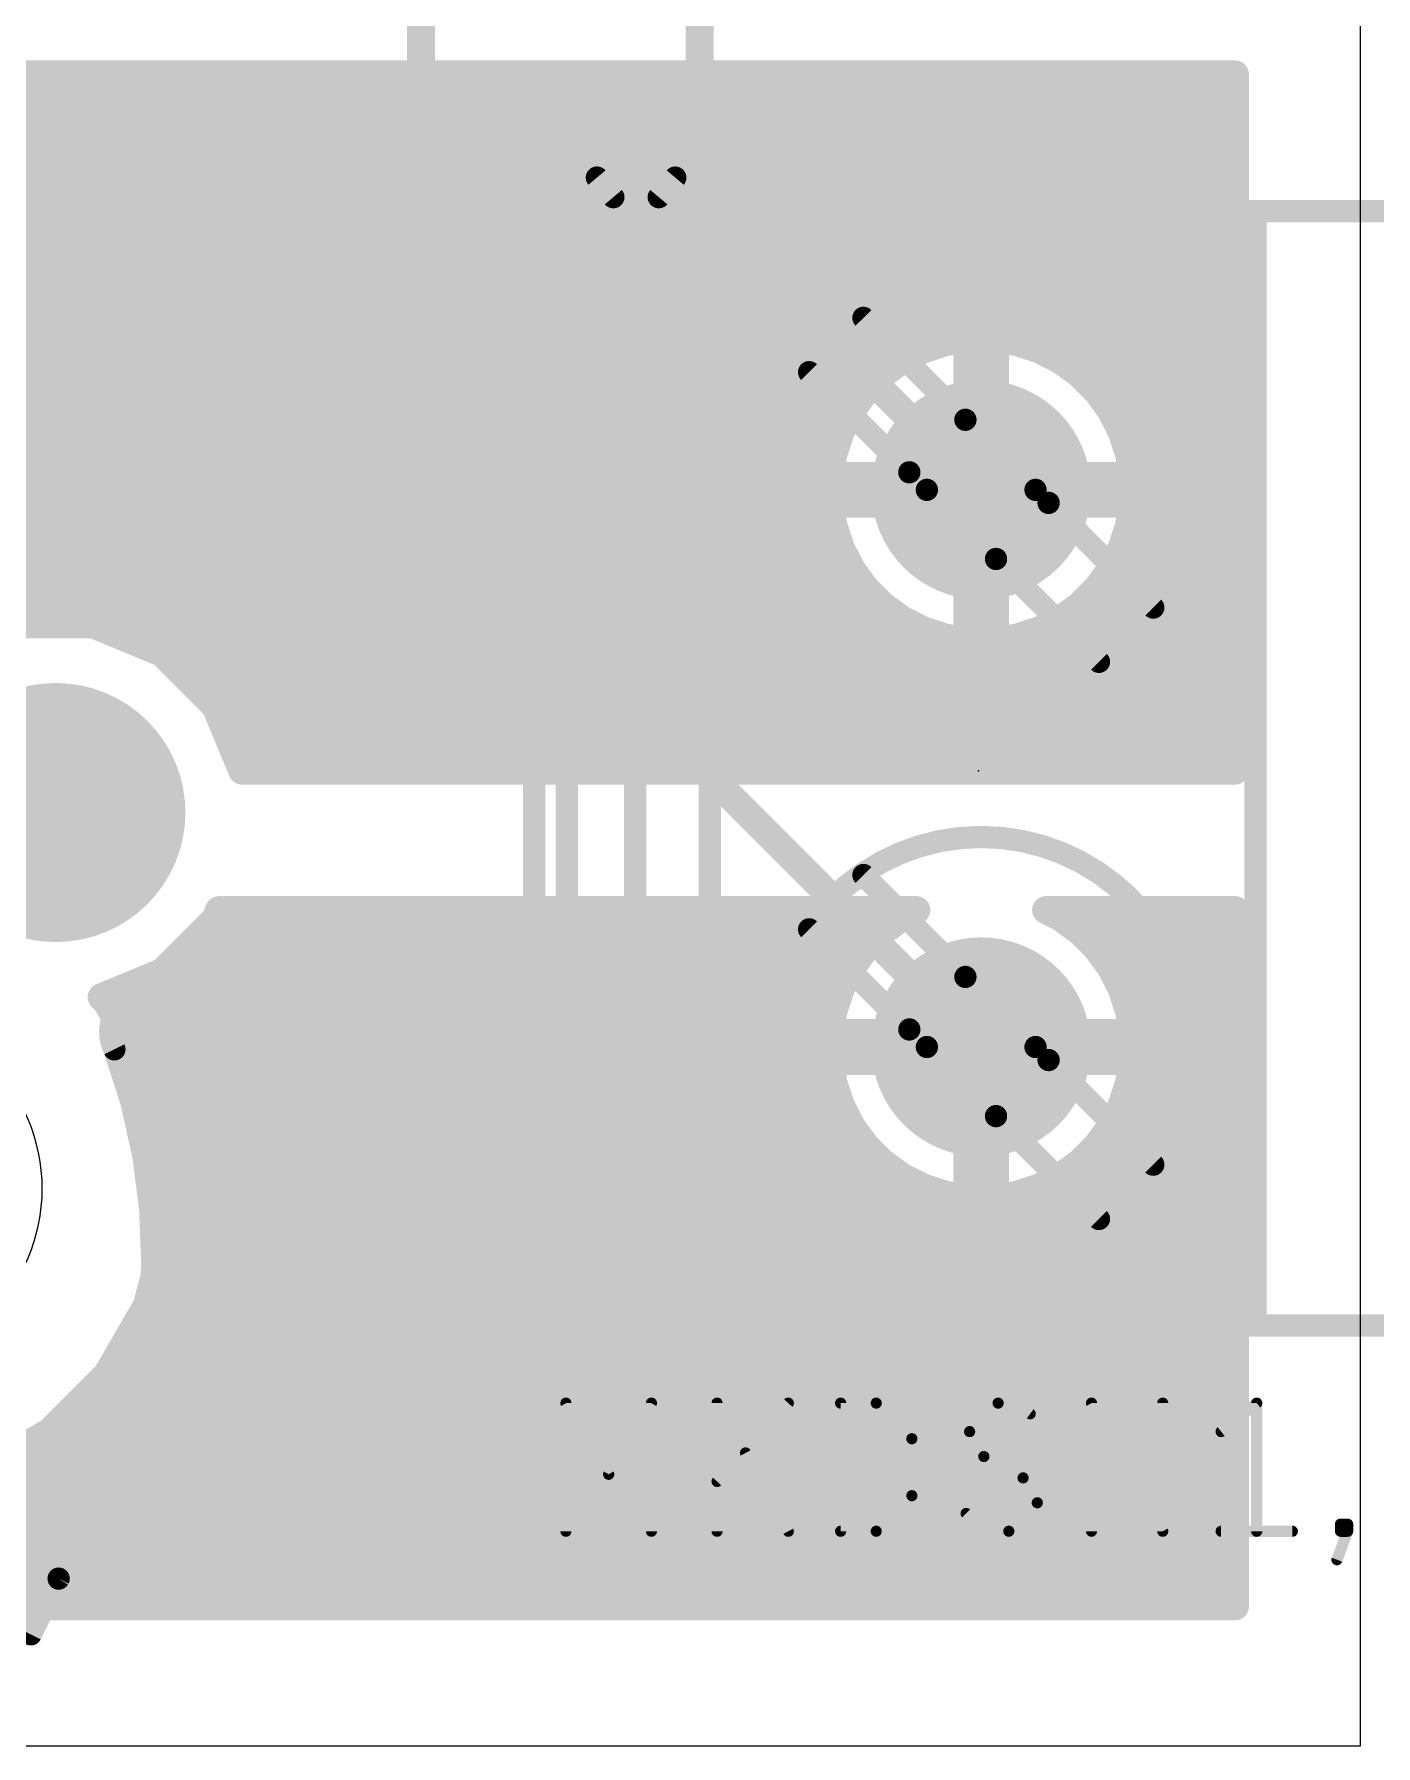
# Model space of a CAD drawing. Extents: x 6 to 108, y 0 to 49.
# Drawn here: x 87.92 to 100.14, y 0 to 15.61 of the extents above; entities that cross this region are included whole.
import ezdxf

# ---------------------------------------------------------------- set-up
doc = ezdxf.new("R2010")
doc.units = 0
for name, color, linetype in [('1', 22, 'CONTINUOUS'), ('16', 175, 'CONTINUOUS'), ('17', 82, 'CONTINUOUS'), ('20', 30, 'CONTINUOUS'), ('21', 253, 'CONTINUOUS'), ('23', 7, 'CONTINUOUS'), ('27', 253, 'CONTINUOUS'), ('51', 253, 'CONTINUOUS')]:
    doc.layers.add(name, color=color, linetype=linetype)

# ---------------------------------------------------------------- blocks, each defined once
blk = doc.blocks.new('ROUNDP')
at = {"const_width": 0.5}
blk.add_lwpolyline([(0, -0.25, 1), (0, 0.25, 1), (0, -0.25)], format="xyb", dxfattribs=at)

msp = doc.modelspace()

# ---------------------------------------------------------------- linework, layer by layer
at = {"layer": '1', "const_width": 0.254}
for points in [[(93.98, 20.32), (93.98, 14.0161)], [(13.97, 15.24), (98.857, 15.24)], [(98.857, 15.24), (98.857, 8.89)], [(13.97, 14.986), (98.857, 14.986)], [(13.97, 14.732), (98.857, 14.732)], [(13.97, 14.478), (98.857, 14.478)], [(13.97, 14.224), (98.857, 14.224)], [(13.97, 13.97), (98.857, 13.97)], [(93.98, 14.0161), (96.545, 11.4511)], [(13.97, 13.716), (98.857, 13.716)], [(13.97, 13.462), (98.857, 13.462)], [(13.97, 13.208), (98.857, 13.208)], [(13.97, 12.954), (98.857, 12.954)], [(96.418, 12.8292), (96.2216, 12.7981)], [(96.418, 11.5781), (96.418, 12.8292)], [(96.8684, 12.7981), (96.672, 12.8292)], [(96.672, 12.8292), (96.672, 11.5781)], [(13.97, 12.7), (95.9542, 12.7)], [(96.0149, 12.7309), (95.8212, 12.6322)], [(96.2216, 12.7981), (96.0149, 12.7309)], [(96.418, 12.7), (96.672, 12.7)], [(97.0751, 12.7309), (96.8684, 12.7981)], [(97.2688, 12.6322), (97.0751, 12.7309)], [(97.1358, 12.7), (98.857, 12.7)], [(95.8212, 12.6322), (95.6453, 12.5045)], [(97.4447, 12.5045), (97.2688, 12.6322)], [(13.97, 12.446), (95.5869, 12.446)], [(95.6453, 12.5045), (95.4916, 12.3508)], [(96.418, 12.446), (96.672, 12.446)], [(97.5984, 12.3508), (97.4447, 12.5045)], [(97.5031, 12.446), (98.857, 12.446)], [(95.4916, 12.3508), (95.3639, 12.1749)], [(97.7261, 12.1749), (97.5984, 12.3508)], [(13.97, 12.192), (95.3763, 12.192)], [(95.3639, 12.1749), (95.2652, 11.9812)], [(96.418, 12.192), (96.672, 12.192)], [(97.7137, 12.192), (98.857, 12.192)], [(97.8248, 11.9812), (97.7261, 12.1749)], [(13.97, 11.938), (95.2511, 11.938)], [(95.2652, 11.9812), (95.198, 11.7745)], [(96.418, 11.938), (96.672, 11.938)], [(97.892, 11.7745), (97.8248, 11.9812)], [(97.8389, 11.938), (98.857, 11.938)], [(95.198, 11.7745), (95.1669, 11.5781)], [(97.9231, 11.5781), (97.892, 11.7745)], [(13.97, 11.684), (95.1837, 11.684)], [(95.1669, 11.5781), (96.418, 11.5781)], [(96.418, 11.684), (96.672, 11.684)], [(96.672, 11.5781), (96.418, 11.5781)], [(96.418, 11.5781), (96.418, 11.3241)], [(96.672, 11.3241), (96.672, 11.5781)], [(96.672, 11.5781), (97.9231, 11.5781)], [(97.9063, 11.684), (98.857, 11.684)], [(13.97, 11.43), (96.418, 11.43)], [(96.672, 11.43), (98.857, 11.43)], [(96.418, 11.3241), (95.1669, 11.3241)], [(95.1669, 11.3241), (95.198, 11.1277)], [(96.418, 10.073), (96.418, 11.3241)], [(96.418, 11.3241), (96.672, 11.3241)], [(96.672, 11.3241), (96.672, 10.073)], [(97.9231, 11.3241), (96.672, 11.3241)], [(97.892, 11.1277), (97.9231, 11.3241)], [(13.97, 11.176), (95.1904, 11.176)], [(95.198, 11.1277), (95.2652, 10.921)], [(96.418, 11.176), (96.672, 11.176)], [(97.8248, 10.921), (97.892, 11.1277)], [(97.8996, 11.176), (98.857, 11.176)], [(13.97, 10.922), (95.2648, 10.922)], [(95.2652, 10.921), (95.3639, 10.7273)], [(96.418, 10.922), (96.672, 10.922)], [(97.7261, 10.7273), (97.8248, 10.921)], [(97.8252, 10.922), (98.857, 10.922)], [(13.97, 10.668), (95.4069, 10.668)], [(95.3639, 10.7273), (95.4916, 10.5514)], [(96.418, 10.668), (96.672, 10.668)], [(97.5984, 10.5514), (97.7261, 10.7273)], [(97.6831, 10.668), (98.857, 10.668)], [(95.4916, 10.5514), (95.6453, 10.3977)], [(97.4447, 10.3977), (97.5984, 10.5514)], [(83.2941, 10.414), (95.6291, 10.414)], [(95.6453, 10.3977), (95.8212, 10.27)], [(96.418, 10.414), (96.672, 10.414)], [(97.2688, 10.27), (97.4447, 10.3977)], [(97.4609, 10.414), (98.857, 10.414)], [(88.4536, 10.2235), (87.7716, 10.2235)], [(89.0838, 9.9625), (88.4536, 10.2235)], [(95.8212, 10.27), (96.0149, 10.1713)], [(97.0751, 10.1713), (97.2688, 10.27)], [(88.6069, 10.16), (96.0496, 10.16)], [(96.0149, 10.1713), (96.2216, 10.1041)], [(96.2216, 10.1041), (96.418, 10.073)], [(96.418, 10.16), (96.672, 10.16)], [(96.672, 10.073), (96.8684, 10.1041)], [(96.8684, 10.1041), (97.0751, 10.1713)], [(97.0404, 10.16), (98.857, 10.16)], [(89.5661, 9.4802), (89.0838, 9.9625)], [(89.1403, 9.906), (98.857, 9.906)], [(89.3943, 9.652), (98.857, 9.652)], [(89.8105, 8.89), (89.5661, 9.4802)], [(89.6001, 9.398), (98.857, 9.398)], [(89.7053, 9.144), (98.857, 9.144)], [(98.857, 8.89), (89.8105, 8.89)], [(89.8105, 8.89), (98.857, 8.89)]]:
    msp.add_lwpolyline(points, dxfattribs=at)
at = {"layer": '1', "const_width": 0.127}
for points in [[(98.9205, 15.24, 1), (98.7935, 15.24)], [(98.857, 15.1765, 1), (98.857, 15.3035)], [(98.857, 14.9225, 1), (98.857, 15.0495)], [(98.857, 14.6685, 1), (98.857, 14.7955)], [(98.857, 14.4145, 1), (98.857, 14.5415)], [(98.857, 14.1605, 1), (98.857, 14.2875)], [(94.0249, 14.061, 1), (93.9351, 13.9712)], [(93.9165, 14.0161, 1), (94.0435, 14.0161)], [(98.857, 13.9065, 1), (98.857, 14.0335)], [(98.857, 13.6525, 1), (98.857, 13.7795)], [(98.857, 13.3985, 1), (98.857, 13.5255)], [(98.857, 13.1445, 1), (98.857, 13.2715)], [(96.4815, 12.8292, 1), (96.3545, 12.8292)], [(96.4279, 12.7665, 1), (96.4081, 12.8919)], [(96.6819, 12.8919, 1), (96.6621, 12.7665)], [(96.7355, 12.8292, 1), (96.6085, 12.8292)], [(98.857, 12.8905, 1), (98.857, 13.0175)], [(95.9953, 12.7913, 1), (96.0345, 12.6705)], [(95.9542, 12.6365, 1), (95.9542, 12.7635)], [(96.0437, 12.6743, 1), (95.986, 12.7875)], [(96.2117, 12.8608, 1), (96.2315, 12.7354)], [(96.2412, 12.7377, 1), (96.202, 12.8585)], [(96.418, 12.7635, 1), (96.418, 12.6365)], [(96.672, 12.6365, 1), (96.672, 12.7635)], [(96.888, 12.8585, 1), (96.8488, 12.7377)], [(96.8585, 12.7354, 1), (96.8783, 12.8608)], [(97.1039, 12.7875, 1), (97.0463, 12.6743)], [(97.0555, 12.6705, 1), (97.0947, 12.7913)], [(97.1358, 12.7635, 1), (97.1358, 12.6365)], [(98.857, 12.6365, 1), (98.857, 12.7635)], [(95.7924, 12.6888, 1), (95.85, 12.5757)], [(95.8585, 12.5809, 1), (95.7839, 12.6836)], [(97.3061, 12.6836, 1), (97.2315, 12.5809)], [(97.24, 12.5757, 1), (97.2976, 12.6888)], [(95.608, 12.5558, 1), (95.6827, 12.4531)], [(95.5869, 12.3825, 1), (95.5869, 12.5095)], [(95.6902, 12.4596, 1), (95.6004, 12.5494)], [(96.418, 12.5095, 1), (96.418, 12.3825)], [(96.672, 12.3825, 1), (96.672, 12.5095)], [(97.4896, 12.5494, 1), (97.3998, 12.4596)], [(97.4073, 12.4531, 1), (97.482, 12.5558)], [(97.5031, 12.5095, 1), (97.5031, 12.3825)], [(98.857, 12.3825, 1), (98.857, 12.5095)], [(95.4467, 12.3957, 1), (95.5365, 12.3059)], [(95.543, 12.3134, 1), (95.4403, 12.3881)], [(97.6497, 12.3881, 1), (97.547, 12.3134)], [(97.5535, 12.3059, 1), (97.6433, 12.3957)], [(95.3125, 12.2122, 1), (95.4152, 12.1376)], [(95.4204, 12.1461, 1), (95.3073, 12.2037)], [(95.3763, 12.1285, 1), (95.3763, 12.2555)], [(96.418, 12.2555, 1), (96.418, 12.1285)], [(96.672, 12.1285, 1), (96.672, 12.2555)], [(97.7137, 12.2555, 1), (97.7137, 12.1285)], [(97.7827, 12.2037, 1), (97.6696, 12.1461)], [(97.6748, 12.1376, 1), (97.7775, 12.2122)], [(98.857, 12.1285, 1), (98.857, 12.2555)], [(95.2086, 12.01, 1), (95.3218, 11.9524)], [(95.3256, 11.9616, 1), (95.2048, 12.0008)], [(95.2511, 11.8745, 1), (95.2511, 12.0015)], [(96.418, 12.0015, 1), (96.418, 11.8745)], [(96.672, 11.8745, 1), (96.672, 12.0015)], [(97.8852, 12.0008, 1), (97.7644, 11.9616)], [(97.7682, 11.9524, 1), (97.8814, 12.01)], [(97.8389, 12.0015, 1), (97.8389, 11.8745)], [(98.857, 11.8745, 1), (98.857, 12.0015)], [(95.2607, 11.7646, 1), (95.1353, 11.7844)], [(97.9547, 11.7844, 1), (97.8293, 11.7646)], [(95.1669, 11.6416, 1), (95.1669, 11.5146)], [(95.1376, 11.7941, 1), (95.2584, 11.7549)], [(95.1837, 11.6205, 1), (95.1837, 11.7475)], [(96.418, 11.7475, 1), (96.418, 11.6205)], [(96.418, 11.6416, 1), (96.418, 11.5146)], [(96.4815, 11.5781, 1), (96.3545, 11.5781)], [(96.418, 11.5146, 1), (96.418, 11.6416)], [(96.7355, 11.5781, 1), (96.6085, 11.5781)], [(96.672, 11.6416, 1), (96.672, 11.5146)], [(96.672, 11.6205, 1), (96.672, 11.7475)], [(96.672, 11.5146, 1), (96.672, 11.6416)], [(97.8316, 11.7549, 1), (97.9524, 11.7941)], [(97.9063, 11.7475, 1), (97.9063, 11.6205)], [(97.9231, 11.5146, 1), (97.9231, 11.6416)], [(98.857, 11.6205, 1), (98.857, 11.7475)], [(95.1042, 11.588, 1), (95.2296, 11.5682)], [(96.3545, 11.5781, 1), (96.4815, 11.5781)], [(96.418, 11.3665, 1), (96.418, 11.4935)], [(96.5001, 11.4062, 1), (96.5899, 11.496)], [(96.6085, 11.5781, 1), (96.7355, 11.5781)], [(96.672, 11.4935, 1), (96.672, 11.3665)], [(97.8604, 11.5682, 1), (97.9858, 11.588)], [(98.857, 11.3665, 1), (98.857, 11.4935)], [(95.1669, 11.3876, 1), (95.1669, 11.2606)], [(95.2296, 11.334, 1), (95.1042, 11.3142)], [(96.4815, 11.3241, 1), (96.3545, 11.3241)], [(96.418, 11.3876, 1), (96.418, 11.2606)], [(96.418, 11.2606, 1), (96.418, 11.3876)], [(96.7355, 11.3241, 1), (96.6085, 11.3241)], [(96.672, 11.3876, 1), (96.672, 11.2606)], [(96.672, 11.2606, 1), (96.672, 11.3876)], [(97.9858, 11.3142, 1), (97.8604, 11.334)], [(97.9231, 11.2606, 1), (97.9231, 11.3876)], [(95.2584, 11.1473, 1), (95.1376, 11.1081)], [(95.1904, 11.1125, 1), (95.1904, 11.2395)], [(96.3545, 11.3241, 1), (96.4815, 11.3241)], [(96.418, 11.2395, 1), (96.418, 11.1125)], [(96.6085, 11.3241, 1), (96.7355, 11.3241)], [(96.672, 11.1125, 1), (96.672, 11.2395)], [(97.9524, 11.1081, 1), (97.8316, 11.1473)], [(97.8996, 11.2395, 1), (97.8996, 11.1125)], [(98.857, 11.1125, 1), (98.857, 11.2395)], [(95.1353, 11.1178, 1), (95.2607, 11.1376)], [(97.8293, 11.1376, 1), (97.9547, 11.1178)], [(95.3218, 10.9498, 1), (95.2086, 10.8921)], [(95.2048, 10.9014, 1), (95.3256, 10.9406)], [(95.2648, 10.8585, 1), (95.2648, 10.9855)], [(96.418, 10.9855, 1), (96.418, 10.8585)], [(96.672, 10.8585, 1), (96.672, 10.9855)], [(97.7644, 10.9406, 1), (97.8852, 10.9014)], [(97.8252, 10.9855, 1), (97.8252, 10.8585)], [(97.8814, 10.8921, 1), (97.7682, 10.9498)], [(98.857, 10.8585, 1), (98.857, 10.9855)], [(95.4152, 10.7646, 1), (95.3125, 10.69)], [(95.3073, 10.6985, 1), (95.4204, 10.7561)], [(95.4069, 10.6045, 1), (95.4069, 10.7315)], [(96.418, 10.7315, 1), (96.418, 10.6045)], [(96.672, 10.6045, 1), (96.672, 10.7315)], [(97.6831, 10.7315, 1), (97.6831, 10.6045)], [(97.6696, 10.7561, 1), (97.7827, 10.6985)], [(97.7775, 10.69, 1), (97.6748, 10.7646)], [(98.857, 10.6045, 1), (98.857, 10.7315)], [(95.5365, 10.5963, 1), (95.4467, 10.5065)], [(95.4403, 10.5141, 1), (95.543, 10.5888)], [(97.547, 10.5888, 1), (97.6497, 10.5141)], [(97.6433, 10.5065, 1), (97.5535, 10.5963)], [(95.6827, 10.4491, 1), (95.608, 10.3464)], [(95.6004, 10.3528, 1), (95.6902, 10.4426)], [(95.6291, 10.3505, 1), (95.6291, 10.4775)], [(96.418, 10.4775, 1), (96.418, 10.3505)], [(96.672, 10.3505, 1), (96.672, 10.4775)], [(97.3998, 10.4426, 1), (97.4896, 10.3528)], [(97.4609, 10.4775, 1), (97.4609, 10.3505)], [(97.482, 10.3464, 1), (97.4073, 10.4491)], [(98.857, 10.3505, 1), (98.857, 10.4775)], [(88.4779, 10.2822, 1), (88.4293, 10.1648)], [(88.4536, 10.16, 1), (88.4536, 10.287)], [(95.85, 10.3265, 1), (95.7924, 10.2134)], [(95.7839, 10.2186, 1), (95.8585, 10.3213)], [(97.2315, 10.3213, 1), (97.3061, 10.2186)], [(97.2976, 10.2134, 1), (97.24, 10.3265)], [(88.6069, 10.2235, 1), (88.6069, 10.0965)], [(96.0345, 10.2317, 1), (95.9953, 10.1109)], [(95.986, 10.1147, 1), (96.0437, 10.2279)], [(96.0496, 10.0965, 1), (96.0496, 10.2235)], [(96.2315, 10.1668, 1), (96.2117, 10.0414)], [(96.202, 10.0437, 1), (96.2412, 10.1645)], [(96.418, 10.2235, 1), (96.418, 10.0965)], [(96.4081, 10.0103, 1), (96.4279, 10.1357)], [(96.6621, 10.1357, 1), (96.6819, 10.0103)], [(96.672, 10.0965, 1), (96.672, 10.2235)], [(96.8488, 10.1645, 1), (96.888, 10.0437)], [(96.8783, 10.0414, 1), (96.8585, 10.1668)], [(97.0404, 10.2235, 1), (97.0404, 10.0965)], [(97.0463, 10.2279, 1), (97.1039, 10.1147)], [(97.0947, 10.1109, 1), (97.0555, 10.2317)], [(98.857, 10.0965, 1), (98.857, 10.2235)], [(89.1287, 10.0074, 1), (89.0389, 9.9176)], [(89.0595, 9.9038, 1), (89.1081, 10.0211)], [(89.1403, 9.9695, 1), (89.1403, 9.8425)], [(96.3545, 10.073, 1), (96.4815, 10.073)], [(96.6085, 10.073, 1), (96.7355, 10.073)], [(98.857, 9.8425, 1), (98.857, 9.9695)], [(89.3943, 9.7155, 1), (89.3943, 9.5885)], [(98.857, 9.5885, 1), (98.857, 9.7155)], [(89.6247, 9.5045, 1), (89.5074, 9.4559)], [(89.5212, 9.4353, 1), (89.611, 9.5251)], [(89.6001, 9.4615, 1), (89.6001, 9.3345)], [(98.857, 9.3345, 1), (98.857, 9.4615)], [(89.7053, 9.2075, 1), (89.7053, 9.0805)], [(98.857, 9.0805, 1), (98.857, 9.2075)], [(89.8105, 8.9535, 1), (89.8105, 8.8265)], [(89.8105, 8.9535, 1), (89.8105, 8.8265)], [(89.7519, 8.8657, 1), (89.8692, 8.9143)], [(98.7935, 8.89, 1), (98.9205, 8.89)], [(98.857, 8.8265, 1), (98.857, 8.9535)], [(98.857, 8.8265, 1), (98.857, 8.9535)]]:
    msp.add_lwpolyline(points, format="xyb", dxfattribs=at)
at = {"layer": '16', "const_width": 0.254}
for points in [[(91.44, 20.32), (91.44, 11.4761)], [(91.44, 11.4761), (96.545, 6.3711)], [(89.0838, 7.0555), (89.5661, 7.5378)], [(89.5661, 7.5378), (89.6001, 7.62)], [(89.6001, 7.62), (95.9542, 7.62)], [(95.8212, 7.5522), (95.6453, 7.4245)], [(95.9542, 7.62), (95.8212, 7.5522)], [(97.2688, 7.5522), (97.1358, 7.62)], [(97.1358, 7.62), (98.857, 7.62)], [(97.4447, 7.4245), (97.2688, 7.5522)], [(98.857, 7.62), (98.857, 1.27)], [(89.3943, 7.366), (95.5869, 7.366)], [(95.6453, 7.4245), (95.4916, 7.2708)], [(97.5984, 7.2708), (97.4447, 7.4245)], [(97.5031, 7.366), (98.857, 7.366)], [(95.4916, 7.2708), (95.3639, 7.0949)], [(97.7261, 7.0949), (97.5984, 7.2708)], [(88.5295, 6.8259), (89.0838, 7.0555)], [(89.1403, 7.112), (95.3763, 7.112)], [(95.3639, 7.0949), (95.2652, 6.9012)], [(97.7137, 7.112), (98.857, 7.112)], [(97.8248, 6.9012), (97.7261, 7.0949)], [(95.2652, 6.9012), (95.198, 6.6945)], [(97.892, 6.6945), (97.8248, 6.9012)], [(88.5754, 6.78), (88.5295, 6.8259)], [(88.9399, 6.1486), (88.5754, 6.78)], [(88.6069, 6.858), (95.2511, 6.858)], [(97.8389, 6.858), (98.857, 6.858)], [(88.677, 6.604), (95.1837, 6.604)], [(95.198, 6.6945), (95.1669, 6.4981)], [(97.9231, 6.4981), (97.892, 6.6945)], [(97.9063, 6.604), (98.857, 6.604)], [(95.1669, 6.4981), (96.418, 6.4981)], [(96.418, 6.4981), (96.418, 6.2441)], [(96.672, 6.2441), (96.672, 6.4981)], [(96.672, 6.4981), (97.9231, 6.4981)], [(88.8237, 6.35), (96.418, 6.35)], [(96.672, 6.35), (98.857, 6.35)], [(89.1286, 5.4445), (88.9399, 6.1486)], [(96.418, 6.2441), (95.1669, 6.2441)], [(95.1669, 6.2441), (95.198, 6.0477)], [(96.418, 4.993), (96.418, 6.2441)], [(96.418, 6.2441), (96.672, 6.2441)], [(96.672, 6.2441), (96.672, 4.993)], [(97.9231, 6.2441), (96.672, 6.2441)], [(97.892, 6.0477), (97.9231, 6.2441)], [(88.954, 6.096), (95.1904, 6.096)], [(95.198, 6.0477), (95.2652, 5.841)], [(96.418, 6.096), (96.672, 6.096)], [(97.8248, 5.841), (97.892, 6.0477)], [(97.8996, 6.096), (98.857, 6.096)], [(89.0221, 5.842), (95.2648, 5.842)], [(95.2652, 5.841), (95.3639, 5.6473)], [(96.418, 5.842), (96.672, 5.842)], [(97.7261, 5.6473), (97.8248, 5.841)], [(97.8252, 5.842), (98.857, 5.842)], [(95.3639, 5.6473), (95.4916, 5.4714)], [(97.5984, 5.4714), (97.7261, 5.6473)], [(89.0901, 5.588), (95.4069, 5.588)], [(96.418, 5.588), (96.672, 5.588)], [(97.6831, 5.588), (98.857, 5.588)], [(89.1286, 4.7155), (89.1286, 5.4445)], [(95.4916, 5.4714), (95.6453, 5.3177)], [(97.4447, 5.3177), (97.5984, 5.4714)], [(89.1286, 5.334), (95.6291, 5.334)], [(95.6453, 5.3177), (95.8212, 5.19)], [(95.8212, 5.19), (96.0149, 5.0913)], [(96.418, 5.334), (96.672, 5.334)], [(97.0751, 5.0913), (97.2688, 5.19)], [(97.2688, 5.19), (97.4447, 5.3177)], [(97.4609, 5.334), (98.857, 5.334)], [(89.1286, 5.08), (96.0496, 5.08)], [(96.0149, 5.0913), (96.2216, 5.0241)], [(96.2216, 5.0241), (96.418, 4.993)], [(96.418, 5.08), (96.672, 5.08)], [(96.672, 4.993), (96.8684, 5.0241)], [(96.8684, 5.0241), (97.0751, 5.0913)], [(97.0404, 5.08), (98.857, 5.08)], [(88.9399, 4.0114), (89.1286, 4.7155)], [(89.1286, 4.826), (98.857, 4.826)], [(89.0901, 4.572), (98.857, 4.572)], [(89.0221, 4.318), (98.857, 4.318)], [(88.5754, 3.38), (88.9399, 4.0114)], [(88.954, 4.064), (98.857, 4.064)], [(88.8237, 3.81), (98.857, 3.81)], [(88.677, 3.556), (98.857, 3.556)], [(88.06, 2.8646), (88.5754, 3.38)], [(88.4974, 3.302), (98.857, 3.302)], [(88.2434, 3.048), (98.857, 3.048)], [(87.4286, 2.5001), (88.06, 2.8646)], [(87.9377, 2.794), (98.857, 2.794)], [(87.4978, 2.54), (98.857, 2.54)], [(13.97, 2.286), (98.857, 2.286)], [(13.97, 2.032), (98.857, 2.032)], [(13.97, 1.778), (98.857, 1.778)], [(13.97, 1.524), (98.857, 1.524)], [(98.857, 1.27), (13.97, 1.27)], [(13.97, 1.27), (98.857, 1.27)]]:
    msp.add_lwpolyline(points, dxfattribs=at)
at = {"layer": '16', "const_width": 0.127}
for points in [[(91.4849, 11.521, 1), (91.3951, 11.4312)], [(91.3765, 11.4761, 1), (91.5035, 11.4761)], [(89.611, 7.4929, 1), (89.5212, 7.5827)], [(89.6001, 7.6835, 1), (89.6001, 7.5565)], [(89.6588, 7.5957, 1), (89.5415, 7.6443)], [(95.7924, 7.6088, 1), (95.85, 7.4957)], [(95.8585, 7.5009, 1), (95.7839, 7.6036)], [(95.983, 7.5634, 1), (95.9254, 7.6766)], [(95.9542, 7.5565, 1), (95.9542, 7.6835)], [(97.1646, 7.6766, 1), (97.107, 7.5634)], [(97.1358, 7.6835, 1), (97.1358, 7.5565)], [(97.3061, 7.6036, 1), (97.2315, 7.5009)], [(97.24, 7.4957, 1), (97.2976, 7.6088)], [(98.9205, 7.62, 1), (98.7935, 7.62)], [(98.857, 7.5565, 1), (98.857, 7.6835)], [(89.3943, 7.4295, 1), (89.3943, 7.3025)], [(89.5074, 7.5621, 1), (89.6247, 7.5135)], [(95.608, 7.4758, 1), (95.6827, 7.3731)], [(95.5869, 7.3025, 1), (95.5869, 7.4295)], [(95.6902, 7.3796, 1), (95.6004, 7.4694)], [(97.4896, 7.4694, 1), (97.3998, 7.3796)], [(97.4073, 7.3731, 1), (97.482, 7.4758)], [(97.5031, 7.4295, 1), (97.5031, 7.3025)], [(98.857, 7.3025, 1), (98.857, 7.4295)], [(95.4467, 7.3157, 1), (95.5365, 7.2259)], [(95.543, 7.2334, 1), (95.4403, 7.3081)], [(97.6497, 7.3081, 1), (97.547, 7.2334)], [(97.5535, 7.2259, 1), (97.6433, 7.3157)], [(89.1081, 6.9968, 1), (89.0595, 7.1142)], [(89.1403, 7.1755, 1), (89.1403, 7.0485)], [(95.3125, 7.1322, 1), (95.4152, 7.0576)], [(95.4204, 7.0661, 1), (95.3073, 7.1237)], [(95.3763, 7.0485, 1), (95.3763, 7.1755)], [(97.7137, 7.1755, 1), (97.7137, 7.0485)], [(97.7827, 7.1237, 1), (97.6696, 7.0661)], [(97.6748, 7.0576, 1), (97.7775, 7.1322)], [(98.857, 7.0485, 1), (98.857, 7.1755)], [(89.0389, 7.1004, 1), (89.1287, 7.0106)], [(95.3256, 6.8816, 1), (95.2048, 6.9208)], [(97.8852, 6.9208, 1), (97.7644, 6.8816)], [(88.5744, 6.8708, 1), (88.4846, 6.781)], [(88.5052, 6.8846, 1), (88.5538, 6.7672)], [(88.6304, 6.8117, 1), (88.5204, 6.7482)], [(88.5305, 6.7351, 1), (88.6203, 6.8249)], [(88.6069, 6.9215, 1), (88.6069, 6.7945)], [(95.2086, 6.93, 1), (95.3218, 6.8724)], [(95.2511, 6.7945, 1), (95.2511, 6.9215)], [(97.7682, 6.8724, 1), (97.8814, 6.93)], [(97.8389, 6.9215, 1), (97.8389, 6.7945)], [(98.857, 6.7945, 1), (98.857, 6.9215)], [(88.677, 6.6675, 1), (88.677, 6.5405)], [(95.1376, 6.7141, 1), (95.2584, 6.6749)], [(95.2607, 6.6846, 1), (95.1353, 6.7044)], [(95.1837, 6.5405, 1), (95.1837, 6.6675)], [(97.9547, 6.7044, 1), (97.8293, 6.6846)], [(97.8316, 6.6749, 1), (97.9524, 6.7141)], [(97.9063, 6.6675, 1), (97.9063, 6.5405)], [(98.857, 6.5405, 1), (98.857, 6.6675)], [(95.1669, 6.5616, 1), (95.1669, 6.4346)], [(95.1042, 6.508, 1), (95.2296, 6.4882)], [(96.4815, 6.4981, 1), (96.3545, 6.4981)], [(96.418, 6.4346, 1), (96.418, 6.5616)], [(96.7355, 6.4981, 1), (96.6085, 6.4981)], [(96.672, 6.5616, 1), (96.672, 6.4346)], [(97.8604, 6.4882, 1), (97.9858, 6.508)], [(97.9231, 6.4346, 1), (97.9231, 6.5616)], [(88.8237, 6.4135, 1), (88.8237, 6.2865)], [(96.418, 6.2865, 1), (96.418, 6.4135)], [(96.5001, 6.3262, 1), (96.5899, 6.416)], [(96.672, 6.4135, 1), (96.672, 6.2865)], [(98.857, 6.2865, 1), (98.857, 6.4135)], [(89.0013, 6.1651, 1), (88.8786, 6.1322)], [(88.8849, 6.1169, 1), (88.9949, 6.1804)], [(95.1669, 6.3076, 1), (95.1669, 6.1806)], [(95.2296, 6.254, 1), (95.1042, 6.2342)], [(96.4815, 6.2441, 1), (96.3545, 6.2441)], [(96.418, 6.3076, 1), (96.418, 6.1806)], [(96.3545, 6.2441, 1), (96.4815, 6.2441)], [(96.418, 6.1806, 1), (96.418, 6.3076)], [(96.7355, 6.2441, 1), (96.6085, 6.2441)], [(96.672, 6.3076, 1), (96.672, 6.1806)], [(96.6085, 6.2441, 1), (96.7355, 6.2441)], [(96.672, 6.1806, 1), (96.672, 6.3076)], [(97.9858, 6.2342, 1), (97.8604, 6.254)], [(97.9231, 6.1806, 1), (97.9231, 6.3076)], [(88.954, 6.1595, 1), (88.954, 6.0325)], [(95.2584, 6.0673, 1), (95.1376, 6.0281)], [(95.1353, 6.0378, 1), (95.2607, 6.0576)], [(95.1904, 6.0325, 1), (95.1904, 6.1595)], [(96.418, 6.1595, 1), (96.418, 6.0325)], [(96.672, 6.0325, 1), (96.672, 6.1595)], [(97.8293, 6.0576, 1), (97.9547, 6.0378)], [(97.9524, 6.0281, 1), (97.8316, 6.0673)], [(97.8996, 6.1595, 1), (97.8996, 6.0325)], [(98.857, 6.0325, 1), (98.857, 6.1595)], [(89.0221, 5.9055, 1), (89.0221, 5.7785)], [(95.3218, 5.8698, 1), (95.2086, 5.8121)], [(95.2648, 5.7785, 1), (95.2648, 5.9055)], [(96.418, 5.9055, 1), (96.418, 5.7785)], [(96.672, 5.7785, 1), (96.672, 5.9055)], [(97.8252, 5.9055, 1), (97.8252, 5.7785)], [(97.8814, 5.8121, 1), (97.7682, 5.8698)], [(98.857, 5.7785, 1), (98.857, 5.9055)], [(95.2048, 5.8214, 1), (95.3256, 5.8606)], [(95.4152, 5.6846, 1), (95.3125, 5.61)], [(97.7775, 5.61, 1), (97.6748, 5.6846)], [(97.7644, 5.8606, 1), (97.8852, 5.8214)], [(89.0901, 5.6515, 1), (89.0901, 5.5245)], [(95.3073, 5.6185, 1), (95.4204, 5.6761)], [(95.4069, 5.5245, 1), (95.4069, 5.6515)], [(96.418, 5.6515, 1), (96.418, 5.5245)], [(96.672, 5.5245, 1), (96.672, 5.6515)], [(97.6831, 5.6515, 1), (97.6831, 5.5245)], [(97.6696, 5.6761, 1), (97.7827, 5.6185)], [(98.857, 5.5245, 1), (98.857, 5.6515)], [(89.1921, 5.4445, 1), (89.0651, 5.4445)], [(89.0673, 5.4281, 1), (89.1899, 5.4609)], [(95.5365, 5.5163, 1), (95.4467, 5.4265)], [(95.4403, 5.4341, 1), (95.543, 5.5088)], [(97.547, 5.5088, 1), (97.6497, 5.4341)], [(97.6433, 5.4265, 1), (97.5535, 5.5163)], [(89.1286, 5.3975, 1), (89.1286, 5.2705)], [(95.6827, 5.3691, 1), (95.608, 5.2664)], [(95.6004, 5.2728, 1), (95.6902, 5.3626)], [(95.6291, 5.2705, 1), (95.6291, 5.3975)], [(95.85, 5.2465, 1), (95.7924, 5.1334)], [(96.418, 5.3975, 1), (96.418, 5.2705)], [(96.672, 5.2705, 1), (96.672, 5.3975)], [(97.2976, 5.1334, 1), (97.24, 5.2465)], [(97.3998, 5.3626, 1), (97.4896, 5.2728)], [(97.4609, 5.3975, 1), (97.4609, 5.2705)], [(97.482, 5.2664, 1), (97.4073, 5.3691)], [(98.857, 5.2705, 1), (98.857, 5.3975)], [(89.1286, 5.1435, 1), (89.1286, 5.0165)], [(95.7839, 5.1386, 1), (95.8585, 5.2413)], [(96.0345, 5.1517, 1), (95.9953, 5.0309)], [(95.986, 5.0347, 1), (96.0437, 5.1479)], [(96.0496, 5.0165, 1), (96.0496, 5.1435)], [(96.2315, 5.0868, 1), (96.2117, 4.9614)], [(96.418, 5.1435, 1), (96.418, 5.0165)], [(96.672, 5.0165, 1), (96.672, 5.1435)], [(96.8783, 4.9614, 1), (96.8585, 5.0868)], [(97.0404, 5.1435, 1), (97.0404, 5.0165)], [(97.0463, 5.1479, 1), (97.1039, 5.0347)], [(97.0947, 5.0309, 1), (97.0555, 5.1517)], [(97.2315, 5.2413, 1), (97.3061, 5.1386)], [(98.857, 5.0165, 1), (98.857, 5.1435)], [(96.202, 4.9637, 1), (96.2412, 5.0845)], [(96.3545, 4.993, 1), (96.4815, 4.993)], [(96.4081, 4.9303, 1), (96.4279, 5.0557)], [(96.6621, 5.0557, 1), (96.6819, 4.9303)], [(96.6085, 4.993, 1), (96.7355, 4.993)], [(96.8488, 5.0845, 1), (96.888, 4.9637)], [(89.1286, 4.8895, 1), (89.1286, 4.7625)], [(89.1899, 4.6991, 1), (89.0673, 4.7319)], [(98.857, 4.7625, 1), (98.857, 4.8895)], [(89.0901, 4.6355, 1), (89.0901, 4.5085)], [(89.0651, 4.7155, 1), (89.1921, 4.7155)], [(98.857, 4.5085, 1), (98.857, 4.6355)], [(89.0221, 4.3815, 1), (89.0221, 4.2545)], [(98.857, 4.2545, 1), (98.857, 4.3815)], [(88.8786, 4.0278, 1), (89.0013, 3.9949)], [(88.9949, 3.9796, 1), (88.8849, 4.0431)], [(88.954, 4.1275, 1), (88.954, 4.0005)], [(98.857, 4.0005, 1), (98.857, 4.1275)], [(88.8237, 3.8735, 1), (88.8237, 3.7465)], [(98.857, 3.7465, 1), (98.857, 3.8735)], [(88.677, 3.6195, 1), (88.677, 3.4925)], [(98.857, 3.4925, 1), (98.857, 3.6195)], [(88.5204, 3.4118, 1), (88.6304, 3.3483)], [(88.6203, 3.3351, 1), (88.5305, 3.4249)], [(88.4974, 3.3655, 1), (88.4974, 3.2385)], [(98.857, 3.2385, 1), (98.857, 3.3655)], [(88.2434, 3.1115, 1), (88.2434, 2.9845)], [(98.857, 2.9845, 1), (98.857, 3.1115)], [(88.0151, 2.9095, 1), (88.1049, 2.8197)], [(88.0917, 2.8096, 1), (88.0282, 2.9196)], [(87.9377, 2.8575, 1), (87.9377, 2.7305)], [(98.857, 2.7305, 1), (98.857, 2.8575)], [(98.857, 2.4765, 1), (98.857, 2.6035)], [(98.857, 2.2225, 1), (98.857, 2.3495)], [(98.857, 1.9685, 1), (98.857, 2.0955)], [(98.857, 1.7145, 1), (98.857, 1.8415)], [(98.857, 1.4605, 1), (98.857, 1.5875)], [(98.7935, 1.27, 1), (98.9205, 1.27)], [(98.857, 1.2065, 1), (98.857, 1.3335)], [(98.857, 1.2065, 1), (98.857, 1.3335)]]:
    msp.add_lwpolyline(points, format="xyb", dxfattribs=at)
at = {"layer": '20'}
for p, q in [((100, 0), (100, 48.25)), ((6.35, 0), (100, 0))]:
    msp.add_line(p, q, dxfattribs=at)
msp.add_circle((86.36, 5.08), 1.6256, dxfattribs=at)
at = {"layer": '21', "const_width": 0.2032}
for points in [[(93.043, 14.5611), (93.043, 14.2981)], [(93.757, 14.5611), (93.043, 14.5611)], [(93.757, 14.5611), (93.757, 14.2981)], [(93.193, 14.1198), (93.043, 14.2981)], [(93.757, 14.2981), (93.607, 14.1198)], [(93.193, 13.9911), (93.193, 14.1198)], [(93.607, 14.1198), (93.607, 13.9911)], [(92.47, 13.9911), (92.47, 3.8311)], [(92.77, 13.9911), (92.47, 13.9911)], [(92.77, 13.9911), (93.193, 13.9911)], [(92.77, 3.8311), (92.77, 13.9911)], [(93.193, 13.9911), (93.3921, 13.9911)], [(93.3921, 13.9911), (93.607, 13.9911)], [(93.3921, 13.9911), (93.3921, 3.8311)], [(93.607, 13.9911), (94.0721, 13.9911)], [(94.5645, 13.9911), (94.0721, 13.9911)], [(94.0721, 3.8311), (94.0721, 13.9911)], [(94.5645, 13.9911), (98.5613, 13.9911)], [(99.0443, 13.9911), (98.5613, 13.9911)], [(99.0443, 13.9911), (99.0443, 3.8311)], [(99.0443, 13.9911), (100.57, 13.9911)], [(92.77, 3.8311), (92.47, 3.8311)], [(92.77, 3.8311), (93.3921, 3.8311)], [(93.3921, 3.8311), (94.0721, 3.8311)], [(94.5645, 3.8311), (94.0721, 3.8311)], [(94.5645, 3.8311), (98.5613, 3.8311)], [(99.0443, 3.8311), (98.5613, 3.8311)], [(99.0443, 3.8311), (100.57, 3.8311)], [(87.884, 1.016), (88.138, 1.524)]]:
    msp.add_lwpolyline(points, dxfattribs=at)
at = {"layer": '21'}
for points, const_width in [([(93.0938, 14.5611, 1), (92.9922, 14.5611)], 0.1016), ([(93.043, 14.6119, 1), (93.043, 14.5103)], 0.1016), ([(93.8078, 14.5611, 1), (93.7062, 14.5611)], 0.1016), ([(93.757, 14.5103, 1), (93.757, 14.6119)], 0.1016), ([(93.0819, 14.3308, 1), (93.0041, 14.2654)], 0.1016), ([(93.7959, 14.2654, 1), (93.7181, 14.3308)], 0.1016), ([(92.9922, 14.2981, 1), (93.0938, 14.2981)], 0.1016), ([(93.2438, 14.1198, 1), (93.1422, 14.1198)], 0.1016), ([(93.1541, 14.0871, 1), (93.2319, 14.1525)], 0.1016), ([(93.6578, 14.1198, 1), (93.5562, 14.1198)], 0.1016), ([(93.5681, 14.1525, 1), (93.6459, 14.0871)], 0.1016), ([(93.7062, 14.2981, 1), (93.8078, 14.2981)], 0.1016), ([(92.5208, 13.9911, 1), (92.4192, 13.9911)], 0.1016), ([(92.47, 14.0419, 1), (92.47, 13.9403)], 0.1016), ([(92.77, 14.0419, 1), (92.77, 13.9403)], 0.1016), ([(92.8208, 13.9911, 1), (92.7192, 13.9911)], 0.1016), ([(92.77, 13.9403, 1), (92.77, 14.0419)], 0.1016), ([(93.193, 14.0419, 1), (93.193, 13.9403)], 0.1016), ([(93.193, 13.9403, 1), (93.193, 14.0419)], 0.1016), ([(93.3921, 14.0419, 1), (93.3921, 13.9403)], 0.1016), ([(93.4429, 13.9911, 1), (93.3413, 13.9911)], 0.1016), ([(93.3921, 13.9403, 1), (93.3921, 14.0419)], 0.1016), ([(93.607, 14.0419, 1), (93.607, 13.9403)], 0.1016), ([(93.607, 13.9403, 1), (93.607, 14.0419)], 0.1016), ([(94.0721, 14.0419, 1), (94.0721, 13.9403)], 0.1016), ([(94.1229, 13.9911, 1), (94.0213, 13.9911)], 0.1016), ([(94.0721, 13.9403, 1), (94.0721, 14.0419)], 0.1016), ([(94.5645, 14.0419, 1), (94.5645, 13.9403)], 0.1016), ([(94.5645, 13.9403, 1), (94.5645, 14.0419)], 0.1016), ([(98.5613, 14.0419, 1), (98.5613, 13.9403)], 0.1016), ([(98.5613, 13.9403, 1), (98.5613, 14.0419)], 0.1016), ([(99.0951, 13.9911, 1), (98.9935, 13.9911)], 0.1016), ([(99.0443, 14.0419, 1), (99.0443, 13.9403)], 0.1016), ([(99.0443, 13.9403, 1), (99.0443, 14.0419)], 0.1016), ([(93.1422, 13.9911, 1), (93.2438, 13.9911)], 0.1016), ([(93.5562, 13.9911, 1), (93.6578, 13.9911)], 0.1016), ([(96.545, 9.5361, 1), (96.545, 13.3661, 1), (96.545, 9.5361)], 0.2032), ([(96.545, 4.4561, 1), (96.545, 8.2861, 1), (96.545, 4.4561)], 0.2032), ([(88.9, 6.858, 0.5), (88.646, 6.35)], 0.2032), ([(88.9091, 6.808, 1), (88.8909, 6.908)], 0.1016), ([(88.138, 1.524, 0.2361), (88.646, 6.35)], 0.2032), ([(88.6936, 6.3678, 1), (88.5984, 6.3322)], 0.1016), ([(88.6006, 6.3273, 1), (88.6914, 6.3727)], 0.1016), ([(92.47, 3.8819, 1), (92.47, 3.7803)], 0.1016), ([(92.77, 3.8819, 1), (92.77, 3.7803)], 0.1016), ([(92.77, 3.7803, 1), (92.77, 3.8819)], 0.1016), ([(93.3921, 3.8819, 1), (93.3921, 3.7803)], 0.1016), ([(93.3921, 3.7803, 1), (93.3921, 3.8819)], 0.1016), ([(94.0721, 3.8819, 1), (94.0721, 3.7803)], 0.1016), ([(94.0721, 3.7803, 1), (94.0721, 3.8819)], 0.1016), ([(94.5645, 3.8819, 1), (94.5645, 3.7803)], 0.1016), ([(94.5645, 3.7803, 1), (94.5645, 3.8819)], 0.1016), ([(98.5613, 3.8819, 1), (98.5613, 3.7803)], 0.1016), ([(98.5613, 3.7803, 1), (98.5613, 3.8819)], 0.1016), ([(99.0443, 3.8819, 1), (99.0443, 3.7803)], 0.1016), ([(99.0443, 3.7803, 1), (99.0443, 3.8819)], 0.1016), ([(92.4192, 3.8311, 1), (92.5208, 3.8311)], 0.1016), ([(92.7192, 3.8311, 1), (92.8208, 3.8311)], 0.1016), ([(93.3413, 3.8311, 1), (93.4429, 3.8311)], 0.1016), ([(94.0213, 3.8311, 1), (94.1229, 3.8311)], 0.1016), ([(98.9935, 3.8311, 1), (99.0951, 3.8311)], 0.1016), ([(88.0952, 1.5514, 1), (88.1808, 1.4966)], 0.1016), ([(88.1834, 1.5013, 1), (88.0926, 1.5467)], 0.1016), ([(87.8386, 1.0387, 1), (87.9294, 0.9933)], 0.1016)]:
    msp.add_lwpolyline(points, format="xyb", dxfattribs=dict(at, const_width=const_width))
at = {"layer": '23'}
msp.add_point((96.52, 8.89), dxfattribs=at)
at = {"layer": '27', "const_width": 0.1016}
for points in [[(92.7608, 1.9558), (92.7608, 3.1242)], [(92.7608, 3.1242), (93.1503, 2.4751)], [(93.1503, 2.4751), (93.5397, 3.1242)], [(93.5397, 3.1242), (93.5397, 1.9558)], [(94.138, 1.9558), (94.138, 3.1242)], [(94.7872, 3.1242), (94.138, 2.4102)], [(95.2641, 1.9558), (95.2641, 3.1242)], [(95.2641, 3.1242), (95.5887, 3.1242)], [(97.5501, 1.9558), (97.5501, 3.1242)], [(97.5501, 3.1242), (98.1992, 1.9558)], [(98.1992, 1.9558), (98.1992, 3.1242)], [(98.7312, 2.8646), (99.0558, 3.1242)], [(99.0558, 3.1242), (99.0558, 1.9558)], [(95.9132, 2.7996), (95.9132, 2.2804)], [(94.7872, 1.9558), (94.3977, 2.6698)], [(96.9264, 2.4426), (96.5694, 2.6374)], [(99.8191, 1.9558), (99.8191, 2.0207)], [(99.8191, 2.0207), (99.884, 2.0207)], [(99.884, 2.0207), (99.884, 1.9558)], [(95.5887, 1.9558), (95.2641, 1.9558)], [(98.7312, 1.9558), (99.3803, 1.9558)], [(99.884, 1.9558), (99.7866, 1.6962)], [(99.884, 1.9558), (99.8191, 1.9558)]]:
    msp.add_lwpolyline(points, dxfattribs=at)
at = {"layer": '27'}
for points, const_width in [([(92.7862, 3.1242, 1), (92.7354, 3.1242)], 0.0508), ([(92.7826, 3.1373, 1), (92.739, 3.1111)], 0.0508), ([(93.5651, 3.1242, 1), (93.5143, 3.1242)], 0.0508), ([(93.5615, 3.1111, 1), (93.518, 3.1373)], 0.0508), ([(94.1634, 3.1242, 1), (94.1126, 3.1242)], 0.0508), ([(94.8059, 3.1071, 1), (94.7684, 3.1413)], 0.0508), ([(95.2895, 3.1242, 1), (95.2387, 3.1242)], 0.0508), ([(95.2641, 3.1496, 1), (95.2641, 3.0988)], 0.0508), ([(95.9132, 2.7996, 0.4142), (95.5887, 3.1242)], 0.1016), ([(95.5887, 3.1496, 1), (95.5887, 3.0988)], 0.0508), ([(95.5887, 3.0988, 1), (95.5887, 3.1496)], 0.0508), ([(96.6992, 3.1242, 0.4142), (96.4396, 2.8646)], 0.1016), ([(96.9913, 3.0268, 0.1623), (96.6992, 3.1242)], 0.1016), ([(96.6992, 3.1496, 1), (96.6992, 3.0988)], 0.0508), ([(96.6992, 3.0988, 1), (96.6992, 3.1496)], 0.0508), ([(97.5755, 3.1242, 1), (97.5247, 3.1242)], 0.0508), ([(97.5723, 3.1365, 1), (97.5279, 3.1119)], 0.0508), ([(98.2246, 3.1242, 1), (98.1738, 3.1242)], 0.0508), ([(99.0812, 3.1242, 1), (99.0303, 3.1242)], 0.0508), ([(99.0716, 3.1044, 1), (99.0399, 3.144)], 0.0508), ([(96.9761, 3.0065, 1), (97.0065, 3.0472)], 0.0508), ([(95.9386, 2.7996, 1), (95.8878, 2.7996)], 0.0508), ([(95.8878, 2.7996, 1), (95.9386, 2.7996)], 0.0508), ([(96.4396, 2.8646, 0.2656), (96.5694, 2.6374)], 0.1016), ([(96.465, 2.8646, 1), (96.4142, 2.8646)], 0.0508), ([(96.4142, 2.8646, 1), (96.465, 2.8646)], 0.0508), ([(98.7153, 2.8844, 1), (98.7471, 2.8447)], 0.0508), ([(94.42, 2.682, 1), (94.3754, 2.6577)], 0.0508), ([(96.5815, 2.6597, 1), (96.5572, 2.6151)], 0.0508), ([(96.5565, 2.6155, 1), (96.5823, 2.6592)], 0.0508), ([(93.1285, 2.4882, 1), (93.172, 2.462)], 0.0508), ([(93.1285, 2.462, 1), (93.172, 2.4882)], 0.0508), ([(94.1192, 2.4273, 1), (94.1568, 2.3931)], 0.0508), ([(97.0562, 2.2154, 0.2656), (96.9264, 2.4426)], 0.1016), ([(96.9393, 2.4645, 1), (96.9135, 2.4207)], 0.0508), ([(96.9142, 2.4203, 1), (96.9386, 2.4649)], 0.0508), ([(95.5887, 1.9558, 0.4142), (95.9132, 2.2804)], 0.1016), ([(95.9386, 2.2804, 1), (95.8878, 2.2804)], 0.0508), ([(95.8878, 2.2804, 1), (95.9386, 2.2804)], 0.0508), ([(96.7966, 1.9558, 0.4142), (97.0562, 2.2154)], 0.1016), ([(97.0816, 2.2154, 1), (97.0308, 2.2154)], 0.0508), ([(97.0308, 2.2154, 1), (97.0816, 2.2154)], 0.0508), ([(96.4071, 2.1181, 0.2), (96.7966, 1.9558)], 0.1016), ([(96.4251, 2.136, 1), (96.3891, 2.1002)], 0.0508), ([(99.8445, 2.0207, 1), (99.7937, 2.0207)], 0.0508), ([(99.8191, 2.0461, 1), (99.8191, 1.9953)], 0.0508), ([(99.9094, 2.0207, 1), (99.8586, 2.0207)], 0.0508), ([(99.884, 1.9953, 1), (99.884, 2.0461)], 0.0508), ([(92.7354, 1.9558, 1), (92.7862, 1.9558)], 0.0508), ([(93.5143, 1.9558, 1), (93.5651, 1.9558)], 0.0508), ([(94.1126, 1.9558, 1), (94.1634, 1.9558)], 0.0508), ([(94.7649, 1.9436, 1), (94.8095, 1.968)], 0.0508), ([(95.2641, 1.9812, 1), (95.2641, 1.9304)], 0.0508), ([(95.2387, 1.9558, 1), (95.2895, 1.9558)], 0.0508), ([(95.5887, 1.9812, 1), (95.5887, 1.9304)], 0.0508), ([(95.5887, 1.9304, 1), (95.5887, 1.9812)], 0.0508), ([(96.7966, 1.9812, 1), (96.7966, 1.9304)], 0.0508), ([(96.7966, 1.9304, 1), (96.7966, 1.9812)], 0.0508), ([(97.5247, 1.9558, 1), (97.5755, 1.9558)], 0.0508), ([(98.1738, 1.9558, 1), (98.2246, 1.9558)], 0.0508), ([(98.177, 1.9435, 1), (98.2214, 1.9681)], 0.0508), ([(98.7312, 1.9812, 1), (98.7312, 1.9304)], 0.0508), ([(99.0303, 1.9558, 1), (99.0812, 1.9558)], 0.0508), ([(99.3803, 1.9304, 1), (99.3803, 1.9812)], 0.0508), ([(99.8191, 1.9812, 1), (99.8191, 1.9304)], 0.0508), ([(99.7937, 1.9558, 1), (99.8445, 1.9558)], 0.0508), ([(99.8586, 1.9558, 1), (99.9094, 1.9558)], 0.0508), ([(99.9078, 1.9469, 1), (99.8602, 1.9647)], 0.0508), ([(99.884, 1.9304, 1), (99.884, 1.9812)], 0.0508), ([(99.7628, 1.7051, 1), (99.8104, 1.6872)], 0.0508)]:
    msp.add_lwpolyline(points, format="xyb", dxfattribs=dict(at, const_width=const_width))
at = {"layer": '51', "const_width": 0.2032}
for points in [[(95.472, 13.0191), (96.401, 12.0901)], [(95.89, 11.6111), (94.977, 12.5241)], [(96.401, 12.0901), (97.04, 11.4511)], [(96.05, 11.4511), (95.89, 11.6111)], [(96.68, 10.8211), (96.05, 11.4511)], [(97.04, 11.4511), (97.159, 11.3321)], [(97.159, 11.3321), (98.113, 10.3781)], [(97.618, 9.8831), (96.68, 10.8211)], [(95.472, 7.9391), (96.401, 7.0101)], [(95.89, 6.5311), (94.977, 7.4441)], [(96.401, 7.0101), (97.04, 6.3711)], [(96.05, 6.3711), (95.89, 6.5311)], [(96.68, 5.7411), (96.05, 6.3711)], [(97.04, 6.3711), (97.159, 6.2521)], [(97.159, 6.2521), (98.113, 5.2981)], [(97.618, 4.8031), (96.68, 5.7411)]]:
    msp.add_lwpolyline(points, dxfattribs=at)
at = {"layer": '51'}
for points, const_width in [([(95.5079, 13.055, 1), (95.4361, 12.9832)], 0.1016), ([(95.0129, 12.56, 1), (94.9411, 12.4882)], 0.1016), ([(96.401, 12.0901, 0.2924), (95.89, 11.6111)], 0.2032), ([(96.4369, 12.126, 1), (96.3651, 12.0542)], 0.1016), ([(96.3651, 12.0542, 1), (96.4369, 12.126)], 0.1016), ([(96.4103, 12.0402, 1), (96.3917, 12.14)], 0.1016), ([(95.9259, 11.647, 1), (95.8541, 11.5752)], 0.1016), ([(95.8408, 11.6236, 1), (95.9392, 11.5986)], 0.1016), ([(95.8541, 11.5752, 1), (95.9259, 11.647)], 0.1016), ([(96.0859, 11.487, 1), (96.0141, 11.4152)], 0.1016), ([(97.0759, 11.487, 1), (97.0041, 11.4152)], 0.1016), ([(96.0141, 11.4152, 1), (96.0859, 11.487)], 0.1016), ([(96.68, 10.8211, 0.2924), (97.159, 11.3321)], 0.2032), ([(97.0041, 11.4152, 1), (97.0759, 11.487)], 0.1016), ([(97.1949, 11.368, 1), (97.1231, 11.2962)], 0.1016), ([(97.2089, 11.3228, 1), (97.1091, 11.3414)], 0.1016), ([(97.1231, 11.2962, 1), (97.1949, 11.368)], 0.1016), ([(96.7159, 10.857, 1), (96.6441, 10.7852)], 0.1016), ([(96.6675, 10.8703, 1), (96.6925, 10.7719)], 0.1016), ([(96.6441, 10.7852, 1), (96.7159, 10.857)], 0.1016), ([(98.0771, 10.3422, 1), (98.1489, 10.414)], 0.1016), ([(97.5821, 9.8472, 1), (97.6539, 9.919)], 0.1016), ([(95.5079, 7.975, 1), (95.4361, 7.9032)], 0.1016), ([(95.0129, 7.48, 1), (94.9411, 7.4082)], 0.1016), ([(96.401, 7.0101, 0.2924), (95.89, 6.5311)], 0.2032), ([(96.4369, 7.046, 1), (96.3651, 6.9742)], 0.1016), ([(96.3651, 6.9742, 1), (96.4369, 7.046)], 0.1016), ([(96.4103, 6.9602, 1), (96.3917, 7.06)], 0.1016), ([(95.9259, 6.567, 1), (95.8541, 6.4952)], 0.1016), ([(95.8408, 6.5436, 1), (95.9392, 6.5186)], 0.1016), ([(95.8541, 6.4952, 1), (95.9259, 6.567)], 0.1016), ([(96.0859, 6.407, 1), (96.0141, 6.3352)], 0.1016), ([(96.0141, 6.3352, 1), (96.0859, 6.407)], 0.1016), ([(97.0759, 6.407, 1), (97.0041, 6.3352)], 0.1016), ([(97.0041, 6.3352, 1), (97.0759, 6.407)], 0.1016), ([(96.68, 5.7411, 0.2924), (97.159, 6.2521)], 0.2032), ([(97.1949, 6.288, 1), (97.1231, 6.2162)], 0.1016), ([(97.2089, 6.2428, 1), (97.1091, 6.2614)], 0.1016), ([(97.1231, 6.2162, 1), (97.1949, 6.288)], 0.1016), ([(96.7159, 5.777, 1), (96.6441, 5.7052)], 0.1016), ([(96.6675, 5.7903, 1), (96.6925, 5.6919)], 0.1016), ([(96.6441, 5.7052, 1), (96.7159, 5.777)], 0.1016), ([(98.0771, 5.2622, 1), (98.1489, 5.334)], 0.1016), ([(97.5821, 4.7672, 1), (97.6539, 4.839)], 0.1016)]:
    msp.add_lwpolyline(points, format="xyb", dxfattribs=dict(at, const_width=const_width))

# ---------------------------------------------------------------- block references
at = {"layer": '17', "xscale": 2, "yscale": 2, "rotation": 270}
for p in [(96.545, 11.4511), (96.545, 11.4511), (96.545, 6.3711), (96.545, 6.3711)]:
    msp.add_blockref('ROUNDP', p, dxfattribs=at)
at = {"layer": '17', "xscale": 2.3622, "yscale": 2.3622}
msp.add_blockref('ROUNDP', (88.1126, 8.509), dxfattribs=at)
msp.add_blockref('ROUNDP', (88.1126, 8.509), dxfattribs=at)

doc.saveas('drawing.dxf')
